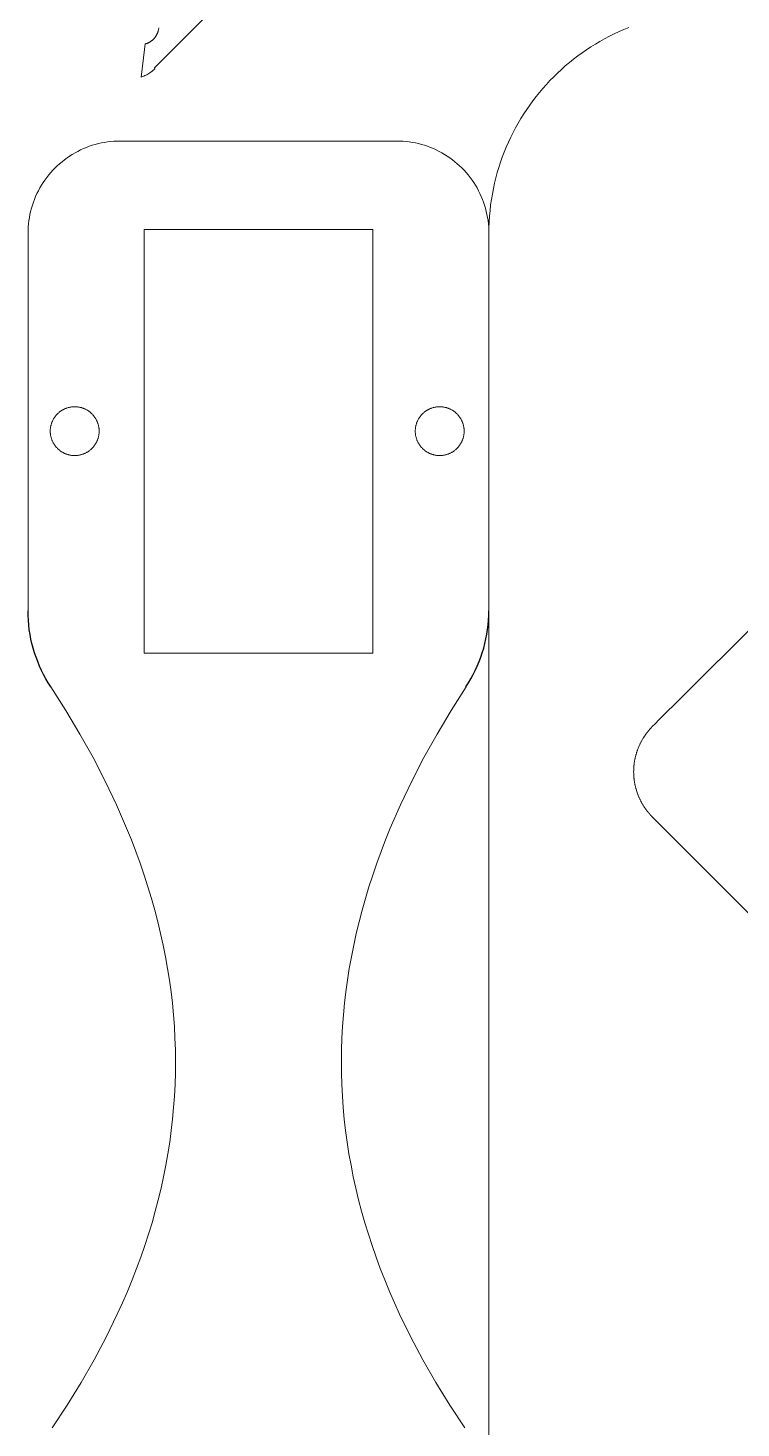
# Model space of a CAD drawing. Header units: millimetres. Extents: x -87 to 69, y -57 to 280.
# Drawn here: x -86.7 to -48, y 9.8 to 85.7 of the extents above; entities that cross this region are included whole.
import ezdxf

# ---------------------------------------------------------------- set-up
doc = ezdxf.new("R2010")
doc.units = ezdxf.units.MM
doc.header["$MEASUREMENT"] = 0
doc.layers.add('Predeterminado', color=18, linetype='Continuous', true_color=0x000000)

msp = doc.modelspace()

# ---------------------------------------------------------------- linework, layer by layer
at = {"layer": 'Predeterminado', "lineweight": 9}
for points in [[(-80.573, 83.085), (-80.544, 83.094), (-80.544, 83.094), (-80.487, 83.114), (-80.487, 83.114), (-80.431, 83.136), (-80.431, 83.136), (-80.376, 83.16), (-80.376, 83.16), (-80.321, 83.186), (-80.321, 83.186), (-80.267, 83.213), (-80.267, 83.213), (-80.215, 83.243), (-80.215, 83.243), (-80.163, 83.274), (-80.163, 83.274), (-80.113, 83.306), (-80.113, 83.306), (-80.063, 83.341), (-80.063, 83.341), (-80.015, 83.377), (-80.015, 83.377), (-79.968, 83.415), (-79.968, 83.415), (-79.922, 83.454), (-79.922, 83.454), (-79.878, 83.495), (-79.878, 83.495), (-79.835, 83.537), (-79.835, 83.537), (-79.85, 83.583), (-79.849, 83.584), (-68.98, 94.511)], [(-79.623, 85.758), (-79.627, 85.722), (-79.632, 85.686), (-79.639, 85.65), (-79.647, 85.614), (-79.656, 85.579), (-79.661, 85.561), (-79.667, 85.544), (-79.673, 85.526), (-79.679, 85.509), (-79.685, 85.492), (-79.691, 85.475), (-79.698, 85.458), (-79.706, 85.441), (-79.713, 85.424), (-79.721, 85.408), (-79.729, 85.391), (-79.738, 85.375), (-79.746, 85.359), (-79.755, 85.343), (-79.765, 85.327), (-79.774, 85.311), (-79.784, 85.296), (-79.795, 85.28), (-79.805, 85.265), (-79.816, 85.25), (-79.827, 85.235), (-79.838, 85.22), (-79.85, 85.206), (-79.862, 85.192), (-79.875, 85.177), (-79.887, 85.164), (-79.9, 85.15), (-79.913, 85.136), (-79.927, 85.123), (-79.941, 85.11), (-79.955, 85.097), (-79.969, 85.085), (-79.984, 85.073), (-79.999, 85.061), (-80.014, 85.049), (-80.03, 85.037), (-80.045, 85.026), (-80.062, 85.015), (-80.078, 85.004), (-80.095, 84.994), (-80.112, 84.984), (-80.129, 84.974), (-80.147, 84.964), (-80.164, 84.955), (-80.183, 84.946), (-80.201, 84.937), (-80.22, 84.929), (-80.239, 84.921), (-80.258, 84.913), (-80.278, 84.906), (-80.298, 84.899), (-80.318, 84.892), (-80.338, 84.886), (-80.359, 84.879)], [(-54.115, 85.781), (-54.386, 85.67), (-54.654, 85.553), (-54.918, 85.43), (-55.178, 85.3), (-55.435, 85.165), (-55.688, 85.023), (-55.938, 84.876), (-56.183, 84.722), (-56.425, 84.563), (-56.662, 84.399), (-56.895, 84.229), (-57.124, 84.053), (-57.348, 83.873), (-57.568, 83.687), (-57.784, 83.495), (-57.994, 83.299), (-58.2, 83.098), (-58.401, 82.892), (-58.598, 82.681), (-58.789, 82.466), (-58.975, 82.246), (-59.156, 82.022), (-59.331, 81.793), (-59.501, 81.56), (-59.665, 81.322), (-59.824, 81.081), (-59.978, 80.835), (-60.125, 80.586), (-60.267, 80.333), (-60.402, 80.076), (-60.531, 79.815), (-60.655, 79.551), (-60.772, 79.284), (-60.882, 79.013), (-60.987, 78.739), (-61.084, 78.462), (-61.175, 78.181), (-61.26, 77.898), (-61.337, 77.612), (-61.407, 77.323), (-61.471, 77.031), (-61.527, 76.737), (-61.576, 76.441), (-61.618, 76.141), (-61.653, 75.84), (-61.68, 75.536), (-61.699, 75.231), (-61.711, 74.923), (-61.715, 74.613)], [(-80.359, 84.879), (-80.389, 84.581), (-80.389, 84.581), (-80.568, 83.082)], [(-16.775, 83.864), (-16.776, 83.862), (-16.781, 83.857), (-16.801, 83.838), (-16.878, 83.761), (-17.18, 83.459), (-18.325, 82.316), (-22.41, 78.236), (-34.808, 65.853), (-47.206, 53.47), (-51.292, 49.39), (-52.436, 48.247), (-52.738, 47.945), (-52.815, 47.868), (-52.835, 47.849), (-52.84, 47.844), (-52.842, 47.842)], [(-86.715, 74.613), (-86.712, 74.784), (-86.703, 74.954), (-86.688, 75.125), (-86.668, 75.294), (-86.642, 75.463), (-86.61, 75.63), (-86.573, 75.797), (-86.529, 75.962), (-86.48, 76.126), (-86.426, 76.288), (-86.366, 76.447), (-86.301, 76.605), (-86.23, 76.761), (-86.154, 76.914), (-86.073, 77.064), (-85.987, 77.211), (-85.896, 77.355), (-85.8, 77.497), (-85.699, 77.634), (-85.593, 77.769), (-85.483, 77.899), (-85.369, 78.026), (-85.25, 78.149), (-85.127, 78.267), (-85.001, 78.382), (-84.87, 78.492), (-84.736, 78.597), (-84.598, 78.698), (-84.457, 78.794), (-84.313, 78.885), (-84.165, 78.972), (-84.015, 79.053), (-83.862, 79.129), (-83.707, 79.199), (-83.549, 79.265), (-83.389, 79.325), (-83.227, 79.379), (-83.064, 79.428), (-82.899, 79.471), (-82.732, 79.509), (-82.564, 79.54), (-82.396, 79.567), (-82.226, 79.587), (-82.056, 79.602), (-81.885, 79.61), (-81.715, 79.613)], [(-81.715, 79.613), (-66.715, 79.613)], [(-66.715, 79.613), (-66.544, 79.61), (-66.373, 79.602), (-66.203, 79.587), (-66.034, 79.567), (-65.865, 79.54), (-65.697, 79.509), (-65.531, 79.471), (-65.366, 79.428), (-65.202, 79.379), (-65.04, 79.325), (-64.88, 79.265), (-64.723, 79.199), (-64.567, 79.129), (-64.414, 79.053), (-64.264, 78.972), (-64.117, 78.885), (-63.972, 78.794), (-63.831, 78.698), (-63.694, 78.597), (-63.559, 78.492), (-63.429, 78.382), (-63.302, 78.267), (-63.179, 78.149), (-63.061, 78.026), (-62.946, 77.899), (-62.836, 77.769), (-62.731, 77.634), (-62.63, 77.497), (-62.534, 77.355), (-62.443, 77.211), (-62.356, 77.064), (-62.275, 76.914), (-62.199, 76.761), (-62.129, 76.605), (-62.063, 76.447), (-62.003, 76.288), (-61.949, 76.126), (-61.9, 75.962), (-61.857, 75.797), (-61.819, 75.63), (-61.787, 75.463), (-61.761, 75.294), (-61.741, 75.125), (-61.726, 74.954), (-61.718, 74.784), (-61.715, 74.613)], [(-86.715, 54.112), (-86.715, 74.613)], [(-61.715, 74.613), (-61.715, 54.124)], [(-61.715, 74.613), (-61.715, 74.608), (-61.715, 74.591), (-61.715, 74.526), (-61.715, 74.269), (-61.715, 73.265), (-61.715, 69.453), (-61.715, 55.849), (-61.715, 14.569), (-61.715, -26.711), (-61.715, -40.315), (-61.715, -44.126), (-61.715, -45.13), (-61.715, -45.388), (-61.715, -45.453), (-61.715, -45.469), (-61.715, -45.475)], [(-85.482, 49.993), (-84.665, 48.71), (-83.9, 47.429), (-83.188, 46.149), (-82.528, 44.872), (-81.921, 43.595), (-81.367, 42.321), (-81.109, 41.684), (-80.865, 41.048), (-80.634, 40.412), (-80.416, 39.777), (-80.211, 39.142), (-80.019, 38.507), (-79.84, 37.873), (-79.675, 37.239), (-79.522, 36.606), (-79.383, 35.973), (-79.257, 35.34), (-79.144, 34.708), (-79.045, 34.077), (-78.958, 33.445), (-78.885, 32.815), (-78.824, 32.184), (-78.777, 31.554), (-78.743, 30.925), (-78.722, 30.295), (-78.715, 29.667), (-78.72, 29.038), (-78.739, 28.41), (-78.771, 27.783), (-78.815, 27.156), (-78.874, 26.529), (-78.945, 25.903), (-79.029, 25.277), (-79.127, 24.652), (-79.237, 24.027), (-79.361, 23.402), (-79.498, 22.778), (-79.648, 22.154), (-79.811, 21.531), (-79.988, 20.908), (-80.177, 20.285), (-80.38, 19.663), (-80.596, 19.041), (-80.825, 18.42), (-81.067, 17.799), (-81.322, 17.179), (-81.59, 16.559), (-81.872, 15.939), (-82.475, 14.701), (-83.13, 13.465), (-83.837, 12.23), (-84.598, 10.997), (-85.411, 9.766)], [(-62.947, 49.993), (-63.765, 48.71), (-64.529, 47.429), (-65.242, 46.149), (-65.901, 44.872), (-66.508, 43.595), (-67.063, 42.321), (-67.32, 41.684), (-67.565, 41.048), (-67.796, 40.412), (-68.014, 39.777), (-68.219, 39.142), (-68.411, 38.507), (-68.589, 37.873), (-68.755, 37.239), (-68.907, 36.606), (-69.046, 35.973), (-69.172, 35.34), (-69.285, 34.708), (-69.385, 34.077), (-69.471, 33.445), (-69.545, 32.815), (-69.605, 32.184), (-69.652, 31.554), (-69.686, 30.925), (-69.707, 30.295), (-69.715, 29.667), (-69.709, 29.038), (-69.691, 28.41), (-69.659, 27.783), (-69.614, 27.156), (-69.556, 26.529), (-69.485, 25.903), (-69.4, 25.277), (-69.303, 24.652), (-69.192, 24.027), (-69.068, 23.402), (-68.931, 22.778), (-68.781, 22.154), (-68.618, 21.531), (-68.442, 20.908), (-68.252, 20.285), (-68.05, 19.663), (-67.834, 19.041), (-67.605, 18.42), (-67.363, 17.799), (-67.107, 17.179), (-66.839, 16.559), (-66.557, 15.939), (-65.955, 14.701), (-65.3, 13.465), (-64.592, 12.23), (-63.832, 10.997), (-63.019, 9.766)], [(-53.354, 47.191), (-53.354, 47.191), (-53.354, 47.191), (-53.354, 47.191), (-53.354, 47.191), (-53.354, 47.19), (-53.356, 47.187), (-53.363, 47.175), (-53.384, 47.14), (-53.404, 47.105), (-53.411, 47.093), (-53.413, 47.09), (-53.414, 47.089), (-53.414, 47.089), (-53.414, 47.089), (-53.414, 47.089), (-53.414, 47.089)], [(-53.29, 47.291), (-53.29, 47.291), (-53.29, 47.291), (-53.29, 47.291), (-53.29, 47.291), (-53.291, 47.29), (-53.293, 47.287), (-53.3, 47.276), (-53.322, 47.241), (-53.344, 47.207), (-53.351, 47.196), (-53.353, 47.192), (-53.354, 47.191), (-53.354, 47.191), (-53.354, 47.191), (-53.354, 47.191), (-53.354, 47.191)], [(-53.223, 47.389), (-53.223, 47.389), (-53.223, 47.389), (-53.223, 47.389), (-53.223, 47.389), (-53.224, 47.388), (-53.226, 47.385), (-53.234, 47.374), (-53.257, 47.34), (-53.28, 47.307), (-53.287, 47.296), (-53.289, 47.293), (-53.29, 47.292), (-53.29, 47.292), (-53.29, 47.292), (-53.29, 47.291), (-53.29, 47.291)], [(-53.153, 47.485), (-53.153, 47.485), (-53.153, 47.485), (-53.153, 47.485), (-53.153, 47.485), (-53.154, 47.484), (-53.156, 47.481), (-53.164, 47.47), (-53.188, 47.437), (-53.212, 47.404), (-53.22, 47.394), (-53.223, 47.391), (-53.223, 47.39), (-53.223, 47.39), (-53.223, 47.39), (-53.223, 47.389), (-53.223, 47.389)], [(-53.08, 47.578), (-53.08, 47.578), (-53.08, 47.578), (-53.08, 47.578), (-53.08, 47.578), (-53.081, 47.577), (-53.083, 47.574), (-53.091, 47.564), (-53.116, 47.532), (-53.142, 47.5), (-53.15, 47.489), (-53.152, 47.486), (-53.153, 47.485), (-53.153, 47.485), (-53.153, 47.485), (-53.153, 47.485), (-53.153, 47.485)], [(-53.003, 47.669), (-53.003, 47.669), (-53.003, 47.669), (-53.003, 47.669), (-53.003, 47.669), (-53.004, 47.668), (-53.006, 47.665), (-53.015, 47.655), (-53.041, 47.624), (-53.068, 47.593), (-53.076, 47.582), (-53.079, 47.58), (-53.079, 47.579), (-53.08, 47.579), (-53.08, 47.579), (-53.08, 47.578), (-53.08, 47.578)], [(-52.842, 47.842), (-52.842, 47.842), (-52.842, 47.842), (-52.842, 47.842), (-52.842, 47.842), (-52.843, 47.84), (-52.848, 47.835), (-52.867, 47.815), (-52.922, 47.756), (-52.978, 47.696), (-52.996, 47.677), (-53.001, 47.671), (-53.003, 47.67), (-53.003, 47.669), (-53.003, 47.669), (-53.003, 47.669), (-53.003, 47.669)], [(-53.698, 46.437), (-53.698, 46.437), (-53.698, 46.437), (-53.698, 46.437), (-53.698, 46.437), (-53.698, 46.436), (-53.699, 46.432), (-53.703, 46.419), (-53.715, 46.38), (-53.726, 46.341), (-53.73, 46.328), (-53.731, 46.324), (-53.731, 46.324), (-53.731, 46.323), (-53.732, 46.323), (-53.732, 46.323), (-53.732, 46.323)], [(-53.66, 46.549), (-53.66, 46.549), (-53.66, 46.549), (-53.66, 46.549), (-53.66, 46.549), (-53.66, 46.548), (-53.661, 46.545), (-53.665, 46.532), (-53.678, 46.493), (-53.692, 46.454), (-53.696, 46.442), (-53.697, 46.438), (-53.697, 46.437), (-53.697, 46.437), (-53.698, 46.437), (-53.698, 46.437), (-53.698, 46.437)], [(-53.618, 46.66), (-53.618, 46.66), (-53.618, 46.66), (-53.618, 46.66), (-53.618, 46.66), (-53.618, 46.659), (-53.62, 46.656), (-53.624, 46.643), (-53.639, 46.605), (-53.653, 46.567), (-53.658, 46.554), (-53.659, 46.551), (-53.659, 46.55), (-53.659, 46.549), (-53.66, 46.549), (-53.66, 46.549), (-53.66, 46.549)], [(-53.572, 46.77), (-53.572, 46.77), (-53.572, 46.77), (-53.572, 46.77), (-53.572, 46.77), (-53.573, 46.769), (-53.574, 46.765), (-53.579, 46.753), (-53.595, 46.715), (-53.611, 46.678), (-53.616, 46.665), (-53.617, 46.662), (-53.618, 46.661), (-53.618, 46.661), (-53.618, 46.661), (-53.618, 46.66), (-53.618, 46.66)], [(-53.523, 46.878), (-53.523, 46.878), (-53.523, 46.878), (-53.523, 46.878), (-53.523, 46.878), (-53.524, 46.877), (-53.525, 46.873), (-53.531, 46.861), (-53.548, 46.824), (-53.565, 46.787), (-53.57, 46.775), (-53.572, 46.771), (-53.572, 46.77), (-53.572, 46.77), (-53.572, 46.77), (-53.572, 46.77), (-53.572, 46.77)], [(-53.47, 46.984), (-53.47, 46.984), (-53.47, 46.984), (-53.47, 46.984), (-53.47, 46.984), (-53.471, 46.983), (-53.472, 46.98), (-53.478, 46.968), (-53.497, 46.931), (-53.515, 46.895), (-53.521, 46.883), (-53.522, 46.879), (-53.523, 46.878), (-53.523, 46.878), (-53.523, 46.878), (-53.523, 46.878), (-53.523, 46.878)], [(-53.414, 47.089), (-53.414, 47.089), (-53.414, 47.089), (-53.414, 47.089), (-53.414, 47.088), (-53.414, 47.088), (-53.416, 47.084), (-53.423, 47.072), (-53.442, 47.037), (-53.461, 47.001), (-53.468, 46.989), (-53.469, 46.986), (-53.47, 46.985), (-53.47, 46.984), (-53.47, 46.984), (-53.47, 46.984), (-53.47, 46.984)], [(-53.853, 45.623), (-53.853, 45.623), (-53.853, 45.623), (-53.853, 45.623), (-53.853, 45.622), (-53.853, 45.621), (-53.853, 45.618), (-53.854, 45.604), (-53.856, 45.563), (-53.858, 45.523), (-53.859, 45.509), (-53.859, 45.505), (-53.859, 45.504), (-53.859, 45.504), (-53.859, 45.504), (-53.859, 45.504), (-53.859, 45.504)], [(-53.843, 45.741), (-53.843, 45.741), (-53.843, 45.741), (-53.843, 45.741), (-53.843, 45.741), (-53.843, 45.74), (-53.843, 45.736), (-53.844, 45.722), (-53.848, 45.682), (-53.851, 45.641), (-53.852, 45.628), (-53.853, 45.624), (-53.853, 45.623), (-53.853, 45.623), (-53.853, 45.623), (-53.853, 45.623), (-53.853, 45.623)], [(-53.828, 45.859), (-53.828, 45.859), (-53.828, 45.859), (-53.828, 45.859), (-53.828, 45.858), (-53.829, 45.857), (-53.829, 45.854), (-53.831, 45.84), (-53.836, 45.8), (-53.84, 45.759), (-53.842, 45.746), (-53.842, 45.742), (-53.843, 45.741), (-53.843, 45.741), (-53.843, 45.741), (-53.843, 45.741), (-53.843, 45.741)], [(-53.81, 45.976), (-53.81, 45.976), (-53.81, 45.976), (-53.81, 45.976), (-53.81, 45.976), (-53.81, 45.975), (-53.811, 45.971), (-53.813, 45.958), (-53.819, 45.917), (-53.826, 45.877), (-53.828, 45.864), (-53.828, 45.86), (-53.828, 45.859), (-53.828, 45.859), (-53.828, 45.859), (-53.828, 45.859), (-53.828, 45.859)], [(-53.788, 46.093), (-53.788, 46.093), (-53.788, 46.093), (-53.788, 46.093), (-53.788, 46.092), (-53.788, 46.091), (-53.789, 46.088), (-53.791, 46.074), (-53.799, 46.034), (-53.807, 45.994), (-53.809, 45.981), (-53.81, 45.977), (-53.81, 45.976), (-53.81, 45.976), (-53.81, 45.976), (-53.81, 45.976), (-53.81, 45.976)], [(-53.762, 46.208), (-53.762, 46.208), (-53.762, 46.208), (-53.762, 46.208), (-53.762, 46.208), (-53.762, 46.207), (-53.763, 46.203), (-53.766, 46.19), (-53.775, 46.15), (-53.784, 46.111), (-53.787, 46.098), (-53.788, 46.094), (-53.788, 46.093), (-53.788, 46.093), (-53.788, 46.093), (-53.788, 46.093), (-53.788, 46.093)], [(-53.732, 46.323), (-53.732, 46.323), (-53.732, 46.323), (-53.732, 46.323), (-53.732, 46.323), (-53.732, 46.322), (-53.733, 46.318), (-53.736, 46.305), (-53.747, 46.266), (-53.757, 46.226), (-53.76, 46.213), (-53.761, 46.21), (-53.762, 46.209), (-53.762, 46.208), (-53.762, 46.208), (-53.762, 46.208), (-53.762, 46.208)], [(-53.859, 45.504), (-53.859, 45.504), (-53.859, 45.504), (-53.859, 45.504), (-53.859, 45.504), (-53.859, 45.503), (-53.859, 45.499), (-53.859, 45.486), (-53.86, 45.445), (-53.861, 45.404), (-53.861, 45.391), (-53.861, 45.387), (-53.861, 45.386), (-53.861, 45.385), (-53.861, 45.385), (-53.861, 45.385), (-53.861, 45.385)], [(-53.861, 45.385), (-53.861, 45.385), (-53.861, 45.385), (-53.861, 45.385), (-53.861, 45.385), (-53.861, 45.384), (-53.861, 45.38), (-53.861, 45.367), (-53.86, 45.326), (-53.86, 45.285), (-53.859, 45.272), (-53.859, 45.268), (-53.859, 45.267), (-53.859, 45.267), (-53.859, 45.267), (-53.859, 45.267), (-53.859, 45.267)], [(-53.859, 45.267), (-53.859, 45.267), (-53.859, 45.267), (-53.859, 45.267), (-53.859, 45.266), (-53.859, 45.265), (-53.859, 45.262), (-53.858, 45.248), (-53.856, 45.208), (-53.854, 45.167), (-53.853, 45.153), (-53.853, 45.15), (-53.853, 45.149), (-53.853, 45.148), (-53.853, 45.148), (-53.853, 45.148), (-53.853, 45.148)], [(-53.853, 45.148), (-53.853, 45.148), (-53.853, 45.148), (-53.853, 45.148), (-53.853, 45.148), (-53.853, 45.147), (-53.853, 45.143), (-53.852, 45.13), (-53.848, 45.089), (-53.845, 45.048), (-53.844, 45.035), (-53.843, 45.031), (-53.843, 45.03), (-53.843, 45.03), (-53.843, 45.03), (-53.843, 45.03), (-53.843, 45.03)], [(-53.843, 45.03), (-53.843, 45.03), (-53.843, 45.03), (-53.843, 45.03), (-53.843, 45.03), (-53.843, 45.029), (-53.843, 45.025), (-53.841, 45.011), (-53.836, 44.971), (-53.831, 44.931), (-53.83, 44.917), (-53.829, 44.913), (-53.829, 44.912), (-53.829, 44.912), (-53.829, 44.912), (-53.829, 44.912), (-53.829, 44.912)], [(-53.829, 44.912), (-53.829, 44.912), (-53.829, 44.912), (-53.829, 44.912), (-53.829, 44.912), (-53.829, 44.911), (-53.828, 44.907), (-53.826, 44.894), (-53.82, 44.853), (-53.814, 44.813), (-53.812, 44.8), (-53.811, 44.796), (-53.811, 44.795), (-53.811, 44.795), (-53.811, 44.795), (-53.811, 44.795), (-53.811, 44.795)], [(-53.811, 44.795), (-53.811, 44.795), (-53.811, 44.795), (-53.811, 44.795), (-53.811, 44.794), (-53.811, 44.793), (-53.81, 44.79), (-53.808, 44.777), (-53.8, 44.736), (-53.792, 44.696), (-53.79, 44.683), (-53.789, 44.679), (-53.789, 44.678), (-53.789, 44.678), (-53.789, 44.678), (-53.789, 44.678), (-53.789, 44.678)], [(-53.789, 44.678), (-53.789, 44.678), (-53.789, 44.678), (-53.789, 44.678), (-53.789, 44.678), (-53.789, 44.677), (-53.788, 44.673), (-53.785, 44.66), (-53.776, 44.62), (-53.767, 44.58), (-53.764, 44.567), (-53.763, 44.564), (-53.763, 44.563), (-53.763, 44.562), (-53.763, 44.562), (-53.763, 44.562), (-53.763, 44.562)], [(-53.763, 44.562), (-53.763, 44.562), (-53.763, 44.562), (-53.763, 44.562), (-53.763, 44.562), (-53.763, 44.561), (-53.762, 44.557), (-53.758, 44.544), (-53.748, 44.505), (-53.738, 44.465), (-53.734, 44.452), (-53.733, 44.449), (-53.733, 44.448), (-53.733, 44.448), (-53.733, 44.448), (-53.733, 44.447), (-53.733, 44.447)], [(-53.733, 44.447), (-53.733, 44.447), (-53.733, 44.447), (-53.733, 44.447), (-53.733, 44.447), (-53.733, 44.446), (-53.731, 44.443), (-53.728, 44.43), (-53.716, 44.391), (-53.704, 44.352), (-53.7, 44.339), (-53.699, 44.335), (-53.699, 44.334), (-53.699, 44.334), (-53.699, 44.334), (-53.699, 44.334), (-53.699, 44.334)], [(-53.699, 44.334), (-53.699, 44.334), (-53.699, 44.334), (-53.699, 44.334), (-53.699, 44.333), (-53.699, 44.333), (-53.697, 44.329), (-53.693, 44.316), (-53.68, 44.278), (-53.667, 44.239), (-53.663, 44.226), (-53.662, 44.222), (-53.661, 44.222), (-53.661, 44.221), (-53.661, 44.221), (-53.661, 44.221), (-53.661, 44.221)], [(-53.661, 44.221), (-53.661, 44.221), (-53.661, 44.221), (-53.661, 44.221), (-53.661, 44.221), (-53.661, 44.22), (-53.66, 44.216), (-53.655, 44.204), (-53.641, 44.166), (-53.626, 44.127), (-53.621, 44.115), (-53.62, 44.111), (-53.62, 44.11), (-53.62, 44.11), (-53.62, 44.11), (-53.62, 44.11), (-53.62, 44.11)], [(-53.62, 44.11), (-53.62, 44.11), (-53.62, 44.11), (-53.62, 44.11), (-53.62, 44.11), (-53.619, 44.109), (-53.618, 44.105), (-53.613, 44.093), (-53.597, 44.055), (-53.581, 44.018), (-53.576, 44.005), (-53.575, 44.002), (-53.575, 44.001), (-53.574, 44), (-53.574, 44), (-53.574, 44), (-53.574, 44)], [(-53.574, 44), (-53.574, 44), (-53.574, 44), (-53.574, 44), (-53.574, 44), (-53.574, 43.999), (-53.572, 43.996), (-53.567, 43.984), (-53.55, 43.946), (-53.533, 43.909), (-53.527, 43.897), (-53.526, 43.894), (-53.525, 43.893), (-53.525, 43.892), (-53.525, 43.892), (-53.525, 43.892), (-53.525, 43.892)], [(-53.525, 43.892), (-53.525, 43.892), (-53.525, 43.892), (-53.525, 43.892), (-53.525, 43.892), (-53.525, 43.891), (-53.523, 43.888), (-53.517, 43.876), (-53.499, 43.839), (-53.481, 43.803), (-53.475, 43.79), (-53.473, 43.787), (-53.473, 43.786), (-53.473, 43.786), (-53.473, 43.786), (-53.473, 43.786), (-53.473, 43.786)], [(-53.473, 43.786), (-53.473, 43.786), (-53.473, 43.786), (-53.472, 43.786), (-53.472, 43.786), (-53.472, 43.785), (-53.47, 43.781), (-53.464, 43.77), (-53.444, 43.734), (-53.425, 43.698), (-53.419, 43.686), (-53.417, 43.683), (-53.416, 43.682), (-53.416, 43.682), (-53.416, 43.682), (-53.416, 43.681), (-53.416, 43.681)], [(-53.416, 43.681), (-53.416, 43.681), (-53.416, 43.681), (-53.416, 43.681), (-53.416, 43.681), (-53.416, 43.68), (-53.414, 43.677), (-53.407, 43.665), (-53.386, 43.63), (-53.366, 43.595), (-53.359, 43.583), (-53.357, 43.58), (-53.356, 43.579), (-53.356, 43.579), (-53.356, 43.579), (-53.356, 43.579), (-53.356, 43.579)], [(-53.356, 43.579), (-53.356, 43.579), (-53.356, 43.579), (-53.356, 43.579), (-53.356, 43.579), (-53.356, 43.578), (-53.354, 43.575), (-53.346, 43.563), (-53.325, 43.529), (-53.303, 43.494), (-53.296, 43.483), (-53.294, 43.48), (-53.293, 43.479), (-53.293, 43.479), (-53.293, 43.479), (-53.293, 43.479), (-53.293, 43.479)], [(-53.293, 43.479), (-53.293, 43.479), (-53.293, 43.479), (-53.293, 43.479), (-53.293, 43.478), (-53.292, 43.477), (-53.29, 43.474), (-53.283, 43.463), (-53.26, 43.429), (-53.237, 43.396), (-53.229, 43.385), (-53.227, 43.382), (-53.226, 43.381), (-53.226, 43.38), (-53.226, 43.38), (-53.226, 43.38), (-53.226, 43.38)], [(-53.226, 43.38), (-53.226, 43.38), (-53.226, 43.38), (-53.226, 43.38), (-53.226, 43.38), (-53.226, 43.379), (-53.223, 43.376), (-53.215, 43.365), (-53.191, 43.333), (-53.167, 43.3), (-53.159, 43.289), (-53.157, 43.286), (-53.156, 43.285), (-53.156, 43.285), (-53.156, 43.285), (-53.156, 43.285), (-53.156, 43.285)], [(-53.156, 43.285), (-53.156, 43.285), (-53.156, 43.285), (-53.156, 43.285), (-53.156, 43.284), (-53.155, 43.284), (-53.153, 43.281), (-53.145, 43.27), (-53.12, 43.238), (-53.094, 43.206), (-53.086, 43.195), (-53.084, 43.192), (-53.083, 43.191), (-53.083, 43.191), (-53.083, 43.191), (-53.083, 43.191), (-53.083, 43.191)], [(-53.083, 43.191), (-53.083, 43.191), (-53.083, 43.191), (-53.083, 43.191), (-53.083, 43.191), (-53.082, 43.19), (-53.08, 43.187), (-53.071, 43.177), (-53.045, 43.146), (-53.019, 43.115), (-53.01, 43.104), (-53.007, 43.101), (-53.007, 43.101), (-53.007, 43.1), (-53.007, 43.1), (-53.007, 43.1), (-53.007, 43.1)], [(-53.007, 43.1), (-53.007, 43.1), (-53.007, 43.1), (-53.007, 43.1), (-53.006, 43.1), (-53.006, 43.099), (-53.003, 43.097), (-52.994, 43.087), (-52.967, 43.056), (-52.94, 43.026), (-52.931, 43.016), (-52.928, 43.013), (-52.927, 43.012), (-52.927, 43.012), (-52.927, 43.012), (-52.927, 43.012), (-52.927, 43.012)], [(-52.927, 43.012), (-52.927, 43.012), (-52.927, 43.012), (-52.927, 43.012), (-52.927, 43.012), (-52.926, 43.011), (-52.924, 43.009), (-52.914, 42.999), (-52.886, 42.969), (-52.857, 42.94), (-52.848, 42.93), (-52.846, 42.928), (-52.845, 42.927), (-52.845, 42.927), (-52.845, 42.927), (-52.845, 42.927), (-52.845, 42.927)], [(-52.845, 42.927), (-52.843, 42.925), (-52.838, 42.92), (-52.818, 42.901), (-52.741, 42.823), (-52.44, 42.522), (-51.297, 41.377), (-47.216, 37.291), (-34.834, 24.893), (-22.451, 12.496), (-18.37, 8.41), (-17.227, 7.265), (-16.926, 6.964), (-16.849, 6.886), (-16.829, 6.867), (-16.824, 6.862), (-16.823, 6.86)]]:
    msp.add_lwpolyline(points, dxfattribs=at)
for points in [[(-68.015, 51.81), (-80.415, 51.81), (-80.415, 51.811), (-80.415, 74.81), (-80.414, 74.81), (-68.015, 74.81), (-68.015, 74.809)], [(-84.183, 62.543), (-84.148, 62.543), (-84.114, 62.544), (-84.081, 62.546), (-84.047, 62.549), (-84.014, 62.553), (-83.981, 62.558), (-83.948, 62.563), (-83.916, 62.57), (-83.883, 62.577), (-83.851, 62.584), (-83.82, 62.593), (-83.789, 62.602), (-83.758, 62.612), (-83.727, 62.623), (-83.697, 62.635), (-83.667, 62.647), (-83.637, 62.66), (-83.608, 62.673), (-83.579, 62.688), (-83.551, 62.703), (-83.523, 62.718), (-83.496, 62.734), (-83.468, 62.751), (-83.442, 62.769), (-83.416, 62.787), (-83.39, 62.806), (-83.365, 62.825), (-83.34, 62.845), (-83.315, 62.866), (-83.292, 62.887), (-83.268, 62.908), (-83.246, 62.931), (-83.223, 62.953), (-83.202, 62.977), (-83.181, 63), (-83.16, 63.025), (-83.14, 63.05), (-83.121, 63.075), (-83.102, 63.101), (-83.084, 63.127), (-83.066, 63.153), (-83.049, 63.181), (-83.033, 63.208), (-83.018, 63.236), (-83.003, 63.264), (-82.988, 63.293), (-82.975, 63.322), (-82.962, 63.352), (-82.95, 63.382), (-82.938, 63.412), (-82.927, 63.443), (-82.917, 63.474), (-82.908, 63.505), (-82.899, 63.536), (-82.892, 63.568), (-82.885, 63.601), (-82.878, 63.633), (-82.873, 63.666), (-82.868, 63.699), (-82.864, 63.732), (-82.861, 63.766), (-82.859, 63.799), (-82.858, 63.833), (-82.858, 63.868), (-82.858, 63.902), (-82.859, 63.936), (-82.861, 63.97), (-82.864, 64.003), (-82.868, 64.036), (-82.873, 64.069), (-82.878, 64.102), (-82.885, 64.135), (-82.892, 64.167), (-82.899, 64.199), (-82.908, 64.23), (-82.917, 64.262), (-82.927, 64.293), (-82.938, 64.323), (-82.95, 64.353), (-82.962, 64.383), (-82.975, 64.413), (-82.988, 64.442), (-83.003, 64.471), (-83.018, 64.499), (-83.033, 64.527), (-83.049, 64.555), (-83.066, 64.582), (-83.084, 64.608), (-83.102, 64.635), (-83.121, 64.66), (-83.14, 64.686), (-83.16, 64.71), (-83.181, 64.735), (-83.202, 64.758), (-83.223, 64.782), (-83.246, 64.804), (-83.268, 64.827), (-83.292, 64.848), (-83.315, 64.869), (-83.34, 64.89), (-83.365, 64.91), (-83.39, 64.929), (-83.416, 64.948), (-83.442, 64.966), (-83.468, 64.984), (-83.496, 65.001), (-83.523, 65.017), (-83.551, 65.033), (-83.579, 65.048), (-83.608, 65.062), (-83.637, 65.075), (-83.667, 65.088), (-83.697, 65.101), (-83.727, 65.112), (-83.758, 65.123), (-83.789, 65.133), (-83.82, 65.142), (-83.851, 65.151), (-83.883, 65.159), (-83.916, 65.166), (-83.948, 65.172), (-83.981, 65.177), (-84.014, 65.182), (-84.047, 65.186), (-84.081, 65.189), (-84.114, 65.191), (-84.148, 65.192), (-84.183, 65.193), (-84.217, 65.192), (-84.251, 65.191), (-84.285, 65.189), (-84.318, 65.186), (-84.351, 65.182), (-84.384, 65.177), (-84.417, 65.172), (-84.45, 65.166), (-84.482, 65.159), (-84.514, 65.151), (-84.545, 65.142), (-84.577, 65.133), (-84.608, 65.123), (-84.638, 65.112), (-84.668, 65.101), (-84.698, 65.088), (-84.728, 65.075), (-84.757, 65.062), (-84.786, 65.048), (-84.814, 65.033), (-84.842, 65.017), (-84.87, 65.001), (-84.897, 64.984), (-84.923, 64.966), (-84.95, 64.948), (-84.975, 64.929), (-85.001, 64.91), (-85.025, 64.89), (-85.05, 64.869), (-85.074, 64.848), (-85.097, 64.827), (-85.12, 64.804), (-85.142, 64.782), (-85.163, 64.758), (-85.185, 64.735), (-85.205, 64.71), (-85.225, 64.686), (-85.244, 64.66), (-85.263, 64.635), (-85.281, 64.608), (-85.299, 64.582), (-85.316, 64.555), (-85.332, 64.527), (-85.348, 64.499), (-85.363, 64.471), (-85.377, 64.442), (-85.391, 64.413), (-85.403, 64.383), (-85.416, 64.353), (-85.427, 64.323), (-85.438, 64.293), (-85.448, 64.262), (-85.457, 64.23), (-85.466, 64.199), (-85.474, 64.167), (-85.481, 64.135), (-85.487, 64.102), (-85.492, 64.069), (-85.497, 64.036), (-85.501, 64.003), (-85.504, 63.97), (-85.506, 63.936), (-85.507, 63.902), (-85.508, 63.868), (-85.507, 63.833), (-85.506, 63.799), (-85.504, 63.766), (-85.501, 63.732), (-85.497, 63.699), (-85.492, 63.666), (-85.487, 63.633), (-85.481, 63.601), (-85.474, 63.568), (-85.466, 63.536), (-85.457, 63.505), (-85.448, 63.474), (-85.438, 63.443), (-85.427, 63.412), (-85.416, 63.382), (-85.403, 63.352), (-85.391, 63.322), (-85.377, 63.293), (-85.363, 63.264), (-85.348, 63.236), (-85.332, 63.208), (-85.316, 63.181), (-85.299, 63.153), (-85.281, 63.127), (-85.263, 63.101), (-85.244, 63.075), (-85.225, 63.05), (-85.205, 63.025), (-85.185, 63), (-85.163, 62.977), (-85.142, 62.953), (-85.12, 62.931), (-85.097, 62.908), (-85.074, 62.887), (-85.05, 62.866), (-85.025, 62.845), (-85.001, 62.825), (-84.975, 62.806), (-84.95, 62.787), (-84.923, 62.769), (-84.897, 62.751), (-84.87, 62.734), (-84.842, 62.718), (-84.814, 62.703), (-84.786, 62.688), (-84.757, 62.673), (-84.728, 62.66), (-84.698, 62.647), (-84.668, 62.635), (-84.638, 62.623), (-84.608, 62.612), (-84.577, 62.602), (-84.545, 62.593), (-84.514, 62.584), (-84.482, 62.577), (-84.45, 62.57), (-84.417, 62.563), (-84.384, 62.558), (-84.351, 62.553), (-84.318, 62.549), (-84.285, 62.546), (-84.251, 62.544), (-84.217, 62.543)], [(-64.383, 62.542), (-64.348, 62.543), (-64.314, 62.544), (-64.281, 62.546), (-64.247, 62.549), (-64.214, 62.553), (-64.181, 62.558), (-64.148, 62.563), (-64.116, 62.569), (-64.083, 62.576), (-64.051, 62.584), (-64.02, 62.593), (-63.989, 62.602), (-63.958, 62.612), (-63.927, 62.623), (-63.897, 62.634), (-63.867, 62.647), (-63.837, 62.659), (-63.808, 62.673), (-63.779, 62.687), (-63.751, 62.702), (-63.723, 62.718), (-63.696, 62.734), (-63.668, 62.751), (-63.642, 62.769), (-63.616, 62.787), (-63.59, 62.806), (-63.565, 62.825), (-63.54, 62.845), (-63.515, 62.865), (-63.492, 62.887), (-63.468, 62.908), (-63.446, 62.93), (-63.423, 62.953), (-63.402, 62.976), (-63.381, 63), (-63.36, 63.025), (-63.34, 63.049), (-63.321, 63.075), (-63.302, 63.1), (-63.284, 63.127), (-63.266, 63.153), (-63.249, 63.18), (-63.233, 63.208), (-63.218, 63.236), (-63.203, 63.264), (-63.188, 63.293), (-63.175, 63.322), (-63.162, 63.352), (-63.15, 63.382), (-63.138, 63.412), (-63.127, 63.442), (-63.117, 63.473), (-63.108, 63.505), (-63.099, 63.536), (-63.092, 63.568), (-63.085, 63.6), (-63.078, 63.633), (-63.073, 63.666), (-63.068, 63.699), (-63.064, 63.732), (-63.061, 63.765), (-63.059, 63.799), (-63.058, 63.833), (-63.058, 63.867), (-63.058, 63.902), (-63.059, 63.936), (-63.061, 63.969), (-63.064, 64.003), (-63.068, 64.036), (-63.073, 64.069), (-63.078, 64.102), (-63.085, 64.134), (-63.092, 64.167), (-63.099, 64.199), (-63.108, 64.23), (-63.117, 64.261), (-63.127, 64.292), (-63.138, 64.323), (-63.15, 64.353), (-63.162, 64.383), (-63.175, 64.413), (-63.188, 64.442), (-63.203, 64.471), (-63.218, 64.499), (-63.233, 64.527), (-63.249, 64.554), (-63.266, 64.581), (-63.284, 64.608), (-63.302, 64.634), (-63.321, 64.66), (-63.34, 64.685), (-63.36, 64.71), (-63.381, 64.734), (-63.402, 64.758), (-63.423, 64.781), (-63.446, 64.804), (-63.468, 64.826), (-63.492, 64.848), (-63.515, 64.869), (-63.54, 64.89), (-63.565, 64.91), (-63.59, 64.929), (-63.616, 64.948), (-63.642, 64.966), (-63.668, 64.984), (-63.696, 65), (-63.723, 65.017), (-63.751, 65.032), (-63.779, 65.047), (-63.808, 65.062), (-63.837, 65.075), (-63.867, 65.088), (-63.897, 65.1), (-63.927, 65.112), (-63.958, 65.123), (-63.989, 65.133), (-64.02, 65.142), (-64.051, 65.151), (-64.083, 65.158), (-64.116, 65.165), (-64.148, 65.172), (-64.181, 65.177), (-64.214, 65.182), (-64.247, 65.185), (-64.281, 65.188), (-64.314, 65.191), (-64.348, 65.192), (-64.383, 65.192), (-64.417, 65.192), (-64.451, 65.191), (-64.485, 65.188), (-64.518, 65.185), (-64.551, 65.182), (-64.584, 65.177), (-64.617, 65.172), (-64.65, 65.165), (-64.682, 65.158), (-64.714, 65.151), (-64.745, 65.142), (-64.777, 65.133), (-64.808, 65.123), (-64.838, 65.112), (-64.868, 65.1), (-64.898, 65.088), (-64.928, 65.075), (-64.957, 65.062), (-64.986, 65.047), (-65.014, 65.032), (-65.042, 65.017), (-65.07, 65), (-65.097, 64.984), (-65.123, 64.966), (-65.15, 64.948), (-65.175, 64.929), (-65.201, 64.91), (-65.225, 64.89), (-65.25, 64.869), (-65.274, 64.848), (-65.297, 64.826), (-65.32, 64.804), (-65.342, 64.781), (-65.363, 64.758), (-65.385, 64.734), (-65.405, 64.71), (-65.425, 64.685), (-65.444, 64.66), (-65.463, 64.634), (-65.481, 64.608), (-65.499, 64.581), (-65.516, 64.554), (-65.532, 64.527), (-65.548, 64.499), (-65.563, 64.471), (-65.577, 64.442), (-65.591, 64.413), (-65.603, 64.383), (-65.616, 64.353), (-65.627, 64.323), (-65.638, 64.292), (-65.648, 64.261), (-65.657, 64.23), (-65.666, 64.199), (-65.674, 64.167), (-65.681, 64.134), (-65.687, 64.102), (-65.692, 64.069), (-65.697, 64.036), (-65.701, 64.003), (-65.704, 63.969), (-65.706, 63.936), (-65.707, 63.902), (-65.708, 63.867), (-65.707, 63.833), (-65.706, 63.799), (-65.704, 63.765), (-65.701, 63.732), (-65.697, 63.699), (-65.692, 63.666), (-65.687, 63.633), (-65.681, 63.6), (-65.674, 63.568), (-65.666, 63.536), (-65.657, 63.505), (-65.648, 63.473), (-65.638, 63.442), (-65.627, 63.412), (-65.616, 63.382), (-65.603, 63.352), (-65.591, 63.322), (-65.577, 63.293), (-65.563, 63.264), (-65.548, 63.236), (-65.532, 63.208), (-65.516, 63.18), (-65.499, 63.153), (-65.481, 63.127), (-65.463, 63.1), (-65.444, 63.075), (-65.425, 63.049), (-65.405, 63.025), (-65.385, 63), (-65.363, 62.976), (-65.342, 62.953), (-65.32, 62.93), (-65.297, 62.908), (-65.274, 62.887), (-65.25, 62.865), (-65.225, 62.845), (-65.201, 62.825), (-65.175, 62.806), (-65.15, 62.787), (-65.123, 62.769), (-65.097, 62.751), (-65.07, 62.734), (-65.042, 62.718), (-65.014, 62.702), (-64.986, 62.687), (-64.957, 62.673), (-64.928, 62.659), (-64.898, 62.647), (-64.868, 62.634), (-64.838, 62.623), (-64.808, 62.612), (-64.777, 62.602), (-64.745, 62.593), (-64.714, 62.584), (-64.682, 62.576), (-64.65, 62.569), (-64.617, 62.563), (-64.584, 62.558), (-64.551, 62.553), (-64.518, 62.549), (-64.485, 62.546), (-64.451, 62.544), (-64.417, 62.543)]]:
    msp.add_lwpolyline(points, close=True, dxfattribs=at)
at = {"layer": 'Predeterminado'}
for points in [[(-85.482, 49.993), (-85.619, 50.21), (-85.749, 50.431), (-85.871, 50.657), (-85.985, 50.886), (-86.092, 51.12), (-86.19, 51.357), (-86.28, 51.597), (-86.362, 51.84), (-86.436, 52.086), (-86.501, 52.334), (-86.557, 52.584), (-86.605, 52.836), (-86.645, 53.089), (-86.675, 53.344), (-86.697, 53.6), (-86.71, 53.856), (-86.715, 54.112)], [(-62.957, 49.99), (-62.819, 50.207), (-62.688, 50.429), (-62.565, 50.655), (-62.45, 50.886), (-62.343, 51.12), (-62.243, 51.358), (-62.153, 51.599), (-62.07, 51.843), (-61.996, 52.089), (-61.93, 52.338), (-61.873, 52.589), (-61.825, 52.842), (-61.785, 53.097), (-61.754, 53.353), (-61.732, 53.609), (-61.719, 53.866), (-61.715, 54.124)]]:
    msp.add_lwpolyline(points, dxfattribs=at)

doc.saveas('drawing.dxf')
